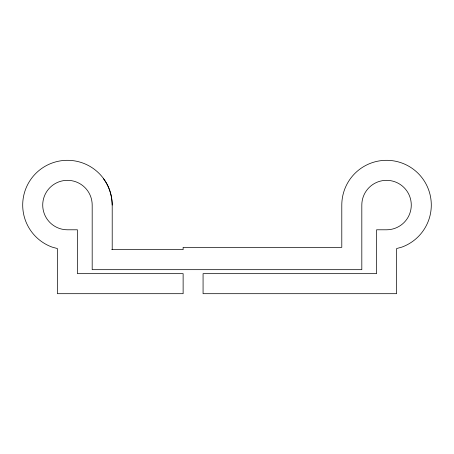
<?xml version="1.0" encoding="UTF-8"?>
<svg xmlns="http://www.w3.org/2000/svg" width="454" height="454" viewBox="0 0 454 454"><rect width="100%" height="100%" fill="white"/><g stroke="black" fill="none" stroke-linecap="round" stroke-linejoin="round"><path stroke-width="0.68" d="M111.752 249.655L183.127 249.655L183.127 247.345L341.794 247.345L341.794 205.06A44.753 44.753 0 0 1 381.354 160.614A44.753 44.753 0 0 1 430.091 194.743A44.753 44.753 0 0 1 401.852 247.118L396.597 248.554L396.597 293.693L203.069 293.693L203.069 273.666L376.576 273.666L376.576 229.792L386.547 229.792A24.732 24.732 0 0 0 411.279 205.06A24.732 24.732 0 0 0 386.547 180.334A24.732 24.732 0 0 0 361.815 205.06L361.815 269.676L92.185 269.676L92.185 205.06A24.732 24.732 0 0 0 67.453 180.334A24.732 24.732 0 0 0 42.721 205.06A24.732 24.732 0 0 0 67.453 229.792L77.424 229.792L77.424 273.666L183.127 273.666L183.127 293.693L57.403 293.693L57.403 248.554L52.148 247.118A44.753 44.753 0 0 1 23.909 194.743A44.753 44.753 0 0 1 72.646 160.614A44.753 44.753 0 0 1 112.206 205.06L112.206 249.655M103.353 178.604C109.187 186.112 111.968 195.629 112.206 205.06"/></g></svg>
